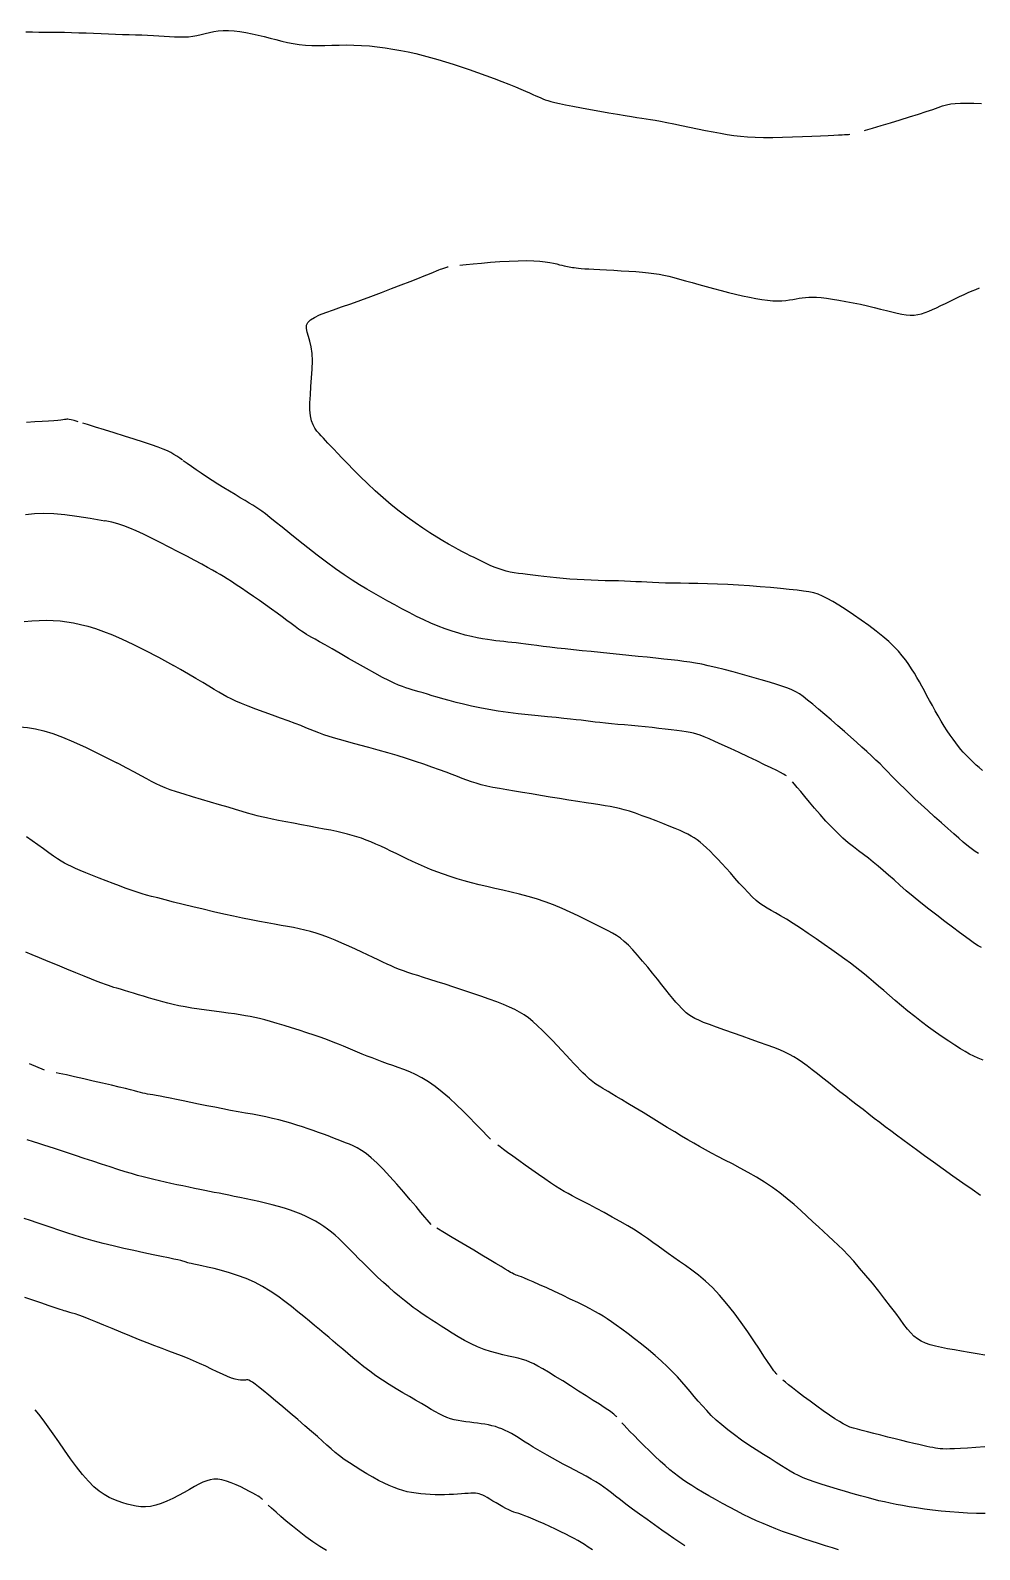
# Model space of a CAD drawing. Header units: millimetres. Extents: x 2235526 to 2245569, y 371981 to 382303.
# Drawn here: x 2243826.5 to 2244112.6, y 380546.4 to 381004.4 of the extents above; entities that cross this region are included whole.
import ezdxf

# ---------------------------------------------------------------- set-up
doc = ezdxf.new("R2010")
doc.units = ezdxf.units.MM
doc.linetypes.add('CONTI', pattern=[0])
for name, color, linetype, transparency in [('171', 10, 'CONTI', 0.7), ('173', 10, 'CONTI', 0.7), ('175', 10, 'CONTI', 0.7), ('177', 10, 'CONTI', 0.7), ('179', 10, 'CONTI', 0.7), ('181', 10, 'CONTI', 0.7), ('183', 10, 'CONTI', 0.7), ('185', 10, 'CONTI', 0.7), ('187', 10, 'CONTI', 0.7), ('189', 10, 'CONTI', 0.7), ('191', 10, 'CONTI', 0.7), ('193', 10, 'CONTI', 0.7)]:
    doc.layers.add(name, color=color, linetype=linetype, transparency=transparency)

msp = doc.modelspace()

# ---------------------------------------------------------------- linework, layer by layer
at = {"layer": '171', "elevation": 171}
for points in [[(2243896.44, 380561.55), (2243896.23, 380561.75), (2243895.96, 380561.95), (2243895.61, 380562.19), (2243895.12, 380562.49), (2243894.45, 380562.88), (2243893.56, 380563.38), (2243892.5, 380563.95), (2243891.27, 380564.6), (2243889.91, 380565.28), (2243888.47, 380565.95), (2243887.01, 380566.56), (2243885.58, 380567.07), (2243884.22, 380567.43), (2243882.98, 380567.62), (2243881.83, 380567.63), (2243880.73, 380567.47), (2243879.63, 380567.16), (2243878.49, 380566.7), (2243877.28, 380566.1), (2243875.95, 380565.38), (2243874.47, 380564.55), (2243872.86, 380563.65), (2243871.17, 380562.72), (2243869.43, 380561.83), (2243867.67, 380561), (2243865.94, 380560.3), (2243864.27, 380559.77), (2243862.69, 380559.44), (2243861.19, 380559.3), (2243859.76, 380559.32), (2243858.37, 380559.48), (2243857.02, 380559.75), (2243855.69, 380560.1), (2243854.36, 380560.51), (2243853.01, 380560.95), (2243851.64, 380561.48), (2243850.23, 380562.13), (2243848.77, 380562.96), (2243847.25, 380564.02), (2243845.66, 380565.36), (2243843.98, 380567.02), (2243842.22, 380569.04), (2243840.41, 380571.34), (2243838.58, 380573.81), (2243836.77, 380576.35), (2243835.03, 380578.87), (2243833.39, 380581.25), (2243831.89, 380583.39), (2243830.37, 380585.49), (2243829.07, 380587.18), (2243827.95, 380588.53)], [(2243915.74, 380546.17), (2243913.72, 380547.35), (2243911.64, 380548.72), (2243909.53, 380550.23), (2243907.46, 380551.83), (2243905.47, 380553.43), (2243903.62, 380554.98), (2243901.95, 380556.42), (2243900.54, 380557.67), (2243899.19, 380558.88), (2243898.21, 380559.79)]]:
    msp.add_lwpolyline(points, dxfattribs=at)
at = {"layer": '173', "elevation": 173}
msp.add_lwpolyline([(2243995.86, 380546.37), (2243994.64, 380547.18), (2243993.54, 380547.9), (2243992.5, 380548.54), (2243991.46, 380549.15), (2243990.38, 380549.74), (2243989.21, 380550.36), (2243987.88, 380551.02), (2243986.38, 380551.76), (2243984.74, 380552.55), (2243983.02, 380553.36), (2243981.29, 380554.16), (2243979.61, 380554.91), (2243978.05, 380555.59), (2243976.66, 380556.17), (2243975.5, 380556.61), (2243974.52, 380556.96), (2243973.68, 380557.24), (2243972.93, 380557.48), (2243972.22, 380557.72), (2243971.49, 380558), (2243970.71, 380558.34), (2243969.82, 380558.78), (2243968.86, 380559.3), (2243967.86, 380559.86), (2243966.85, 380560.45), (2243965.86, 380561.03), (2243964.94, 380561.57), (2243964.12, 380562.06), (2243963.41, 380562.46), (2243962.81, 380562.79), (2243962.26, 380563.04), (2243961.75, 380563.22), (2243961.22, 380563.34), (2243960.65, 380563.41), (2243960.01, 380563.43), (2243959.26, 380563.41), (2243958.4, 380563.36), (2243957.44, 380563.29), (2243956.39, 380563.21), (2243955.24, 380563.12), (2243954.02, 380563.04), (2243952.72, 380562.98), (2243951.35, 380562.94), (2243949.93, 380562.93), (2243948.48, 380562.95), (2243947.02, 380563), (2243945.56, 380563.09), (2243944.12, 380563.21), (2243942.73, 380563.38), (2243941.39, 380563.59), (2243940.09, 380563.86), (2243938.79, 380564.19), (2243937.48, 380564.6), (2243936.11, 380565.11), (2243934.67, 380565.71), (2243933.12, 380566.43), (2243931.46, 380567.27), (2243929.7, 380568.22), (2243927.9, 380569.24), (2243926.09, 380570.31), (2243924.33, 380571.41), (2243922.65, 380572.51), (2243921.09, 380573.59), (2243919.69, 380574.64), (2243918.4, 380575.67), (2243917.14, 380576.74), (2243915.86, 380577.86), (2243914.5, 380579.09), (2243912.98, 380580.46), (2243911.25, 380582), (2243909.26, 380583.73), (2243907.09, 380585.6), (2243904.83, 380587.53), (2243902.56, 380589.44), (2243900.38, 380591.26), (2243898.39, 380592.91), (2243896.67, 380594.32), (2243895.29, 380595.43), (2243894.23, 380596.25), (2243893.42, 380596.83), (2243892.82, 380597.21), (2243892.36, 380597.43), (2243891.99, 380597.53), (2243891.65, 380597.54), (2243891.3, 380597.5), (2243890.89, 380597.46), (2243890.41, 380597.43), (2243889.82, 380597.44), (2243889.1, 380597.54), (2243888.22, 380597.75), (2243887.15, 380598.09), (2243885.88, 380598.6), (2243884.43, 380599.24), (2243882.83, 380599.98), (2243881.11, 380600.8), (2243879.33, 380601.65), (2243877.5, 380602.5), (2243875.66, 380603.32), (2243873.84, 380604.09), (2243872.02, 380604.82), (2243870.16, 380605.53), (2243868.22, 380606.26), (2243866.18, 380607.02), (2243864.01, 380607.84), (2243861.66, 380608.75), (2243859.13, 380609.76), (2243856.48, 380610.84), (2243853.79, 380611.95), (2243851.13, 380613.06), (2243848.6, 380614.1), (2243846.27, 380615.06), (2243844.22, 380615.88), (2243842.52, 380616.54), (2243841.13, 380617.04), (2243840.01, 380617.43), (2243839.1, 380617.71), (2243838.37, 380617.92), (2243837.76, 380618.09), (2243837.22, 380618.23), (2243836.7, 380618.37), (2243836.14, 380618.54), (2243835.45, 380618.77), (2243834.55, 380619.06), (2243833.39, 380619.46), (2243831.87, 380619.98), (2243829.93, 380620.64), (2243827.59, 380621.44), (2243824.88, 380622.37)], dxfattribs=at)
at = {"layer": '175', "elevation": 175}
msp.add_lwpolyline([(2244023.72, 380547.56), (2244020.39, 380549.76), (2244018.74, 380550.92), (2244016.78, 380552.29), (2244014.62, 380553.82), (2244012.35, 380555.43), (2244010.09, 380557.06), (2244007.93, 380558.63), (2244005.97, 380560.08), (2244004.3, 380561.36), (2244002.87, 380562.48), (2244001.61, 380563.47), (2244000.45, 380564.38), (2243999.33, 380565.22), (2243998.18, 380566.03), (2243996.92, 380566.84), (2243995.51, 380567.68), (2243993.96, 380568.55), (2243992.31, 380569.44), (2243990.59, 380570.34), (2243988.85, 380571.25), (2243987.11, 380572.16), (2243985.42, 380573.07), (2243983.8, 380573.96), (2243982.26, 380574.84), (2243980.79, 380575.69), (2243979.39, 380576.52), (2243978.07, 380577.32), (2243976.82, 380578.09), (2243975.64, 380578.83), (2243974.53, 380579.52), (2243973.47, 380580.18), (2243972.46, 380580.79), (2243971.47, 380581.35), (2243970.51, 380581.87), (2243969.56, 380582.35), (2243968.59, 380582.77), (2243967.62, 380583.13), (2243966.62, 380583.46), (2243965.6, 380583.73), (2243964.55, 380583.98), (2243963.49, 380584.18), (2243962.39, 380584.36), (2243961.26, 380584.51), (2243960.11, 380584.65), (2243958.93, 380584.78), (2243957.75, 380584.92), (2243956.56, 380585.08), (2243955.38, 380585.28), (2243954.21, 380585.53), (2243953.07, 380585.85), (2243951.97, 380586.25), (2243950.87, 380586.72), (2243949.74, 380587.28), (2243948.55, 380587.93), (2243947.27, 380588.66), (2243945.87, 380589.49), (2243944.32, 380590.41), (2243942.59, 380591.42), (2243940.71, 380592.51), (2243938.74, 380593.67), (2243936.7, 380594.9), (2243934.64, 380596.17), (2243932.61, 380597.48), (2243930.63, 380598.81), (2243928.76, 380600.16), (2243926.98, 380601.51), (2243925.29, 380602.86), (2243923.67, 380604.19), (2243922.13, 380605.5), (2243920.64, 380606.78), (2243919.2, 380608.02), (2243917.8, 380609.22), (2243916.42, 380610.39), (2243915.03, 380611.55), (2243913.61, 380612.74), (2243912.13, 380613.96), (2243910.57, 380615.25), (2243908.9, 380616.63), (2243907.12, 380618.11), (2243905.21, 380619.65), (2243903.18, 380621.23), (2243901.04, 380622.79), (2243898.8, 380624.3), (2243896.46, 380625.71), (2243894.02, 380626.99), (2243891.5, 380628.1), (2243888.96, 380629.05), (2243886.47, 380629.86), (2243884.07, 380630.53), (2243881.84, 380631.09), (2243879.85, 380631.54), (2243878.15, 380631.91), (2243876.79, 380632.21), (2243875.74, 380632.45), (2243874.95, 380632.63), (2243874.38, 380632.77), (2243873.96, 380632.89), (2243873.66, 380632.98), (2243873.41, 380633.06), (2243873.18, 380633.14), (2243872.89, 380633.23), (2243872.47, 380633.35), (2243871.85, 380633.51), (2243870.97, 380633.71), (2243869.74, 380633.99), (2243868.1, 380634.34), (2243866, 380634.77), (2243863.51, 380635.29), (2243860.73, 380635.87), (2243857.73, 380636.52), (2243854.62, 380637.21), (2243851.47, 380637.95), (2243848.39, 380638.71), (2243845.45, 380639.5), (2243842.66, 380640.29), (2243840, 380641.09), (2243837.48, 380641.89), (2243835.08, 380642.68), (2243832.8, 380643.45), (2243830.63, 380644.19), (2243828.55, 380644.9), (2243826.57, 380645.57), (2243824.65, 380646.23)], dxfattribs=at)
at = {"layer": '177', "elevation": 177}
for points in [[(2244003.25, 380586.33), (2244003.1, 380586.49), (2244002.96, 380586.64), (2244002.68, 380586.94), (2244002.35, 380587.23), (2244001.92, 380587.57), (2244001.33, 380587.99), (2244000.51, 380588.54), (2243999.42, 380589.27), (2243997.97, 380590.2), (2243996.15, 380591.37), (2243994.03, 380592.73), (2243991.72, 380594.2), (2243989.32, 380595.73), (2243986.94, 380597.23), (2243984.68, 380598.63), (2243982.65, 380599.88), (2243980.93, 380600.91), (2243979.47, 380601.74), (2243978.2, 380602.4), (2243977.04, 380602.93), (2243975.93, 380603.37), (2243974.78, 380603.73), (2243973.53, 380604.06), (2243972.11, 380604.39), (2243970.54, 380604.74), (2243968.84, 380605.12), (2243967.04, 380605.58), (2243965.16, 380606.11), (2243963.22, 380606.75), (2243961.26, 380607.52), (2243959.3, 380608.43), (2243957.35, 380609.44), (2243955.46, 380610.52), (2243953.63, 380611.64), (2243951.9, 380612.74), (2243950.29, 380613.79), (2243948.82, 380614.76), (2243947.51, 380615.61), (2243946.32, 380616.37), (2243945.22, 380617.09), (2243944.14, 380617.81), (2243943.05, 380618.56), (2243941.9, 380619.39), (2243940.65, 380620.35), (2243939.26, 380621.46), (2243937.76, 380622.7), (2243936.17, 380624.05), (2243934.53, 380625.48), (2243932.88, 380626.95), (2243931.25, 380628.45), (2243929.68, 380629.93), (2243928.18, 380631.39), (2243926.76, 380632.8), (2243925.42, 380634.16), (2243924.13, 380635.47), (2243922.9, 380636.73), (2243921.71, 380637.93), (2243920.56, 380639.07), (2243919.44, 380640.14), (2243918.33, 380641.15), (2243917.21, 380642.1), (2243916.08, 380643), (2243914.92, 380643.84), (2243913.7, 380644.65), (2243912.42, 380645.41), (2243911.07, 380646.13), (2243909.63, 380646.82), (2243908.12, 380647.48), (2243906.52, 380648.11), (2243904.85, 380648.71), (2243903.09, 380649.28), (2243901.26, 380649.82), (2243899.34, 380650.34), (2243897.38, 380650.83), (2243895.4, 380651.29), (2243893.43, 380651.73), (2243891.5, 380652.15), (2243889.66, 380652.53), (2243887.92, 380652.88), (2243886.3, 380653.21), (2243884.79, 380653.51), (2243883.35, 380653.8), (2243881.94, 380654.08), (2243880.53, 380654.37), (2243879.08, 380654.66), (2243877.55, 380654.97), (2243875.93, 380655.3), (2243874.22, 380655.65), (2243872.46, 380656.01), (2243870.66, 380656.39), (2243868.87, 380656.78), (2243867.1, 380657.17), (2243865.39, 380657.55), (2243863.74, 380657.94), (2243862.12, 380658.34), (2243860.49, 380658.76), (2243858.8, 380659.22), (2243857, 380659.74), (2243855.04, 380660.32), (2243852.88, 380660.99), (2243850.5, 380661.76), (2243847.94, 380662.59), (2243845.31, 380663.45), (2243842.67, 380664.33), (2243840.11, 380665.18), (2243837.72, 380665.98), (2243835.58, 380666.68), (2243833.74, 380667.29), (2243832.12, 380667.81), (2243830.6, 380668.3), (2243829.07, 380668.78), (2243827.41, 380669.3), (2243825.52, 380669.89)], [(2244070.05, 380546.34), (2244068.18, 380546.93), (2244066.16, 380547.56), (2244064.04, 380548.23), (2244061.84, 380548.93), (2244059.63, 380549.66), (2244057.42, 380550.4), (2244055.26, 380551.14), (2244053.19, 380551.89), (2244051.19, 380552.64), (2244049.23, 380553.42), (2244047.29, 380554.23), (2244045.34, 380555.09), (2244043.37, 380556.01), (2244041.35, 380556.99), (2244039.27, 380558.05), (2244037.15, 380559.17), (2244035.04, 380560.32), (2244032.96, 380561.48), (2244030.96, 380562.62), (2244029.07, 380563.73), (2244027.34, 380564.76), (2244025.79, 380565.72), (2244024.37, 380566.62), (2244023.06, 380567.51), (2244021.79, 380568.43), (2244020.52, 380569.41), (2244019.21, 380570.49), (2244017.81, 380571.72), (2244016.29, 380573.1), (2244014.67, 380574.61), (2244013.03, 380576.18), (2244011.4, 380577.77), (2244009.84, 380579.32), (2244008.41, 380580.76), (2244007.15, 380582.05), (2244006.21, 380583.04), (2244005.43, 380583.87), (2244004.79, 380584.57)]]:
    msp.add_lwpolyline(points, dxfattribs=at)
at = {"layer": '179', "elevation": 179}
for points in [[(2243830.72, 380690.91), (2243826.24, 380692.88)], [(2243947.27, 380644.42), (2243944.2, 380648.02), (2243942.72, 380649.78), (2243940.96, 380651.86), (2243939, 380654.15), (2243936.93, 380656.52), (2243934.83, 380658.86), (2243932.78, 380661.04), (2243930.88, 380662.96), (2243929.17, 380664.53), (2243927.65, 380665.76), (2243926.27, 380666.72), (2243925, 380667.48), (2243923.8, 380668.08), (2243922.63, 380668.58), (2243921.44, 380669.05), (2243920.22, 380669.53), (2243918.94, 380670.03), (2243917.62, 380670.55), (2243916.24, 380671.08), (2243914.8, 380671.62), (2243913.31, 380672.17), (2243911.77, 380672.72), (2243910.17, 380673.28), (2243908.51, 380673.83), (2243906.79, 380674.38), (2243905.03, 380674.91), (2243903.21, 380675.42), (2243901.35, 380675.91), (2243899.44, 380676.38), (2243897.48, 380676.81), (2243895.47, 380677.22), (2243893.41, 380677.61), (2243891.29, 380678), (2243889.1, 380678.4), (2243886.83, 380678.81), (2243884.49, 380679.25), (2243882.08, 380679.72), (2243879.63, 380680.21), (2243877.2, 380680.71), (2243874.84, 380681.2), (2243872.59, 380681.67), (2243870.5, 380682.1), (2243868.64, 380682.47), (2243867.02, 380682.79), (2243865.64, 380683.04), (2243864.45, 380683.26), (2243863.44, 380683.44), (2243862.56, 380683.59), (2243861.79, 380683.73), (2243861.08, 380683.88), (2243860.41, 380684.03), (2243859.71, 380684.2), (2243858.9, 380684.41), (2243857.93, 380684.66), (2243856.71, 380684.97), (2243855.18, 380685.35), (2243853.26, 380685.82), (2243850.92, 380686.37), (2243848.28, 380686.99), (2243845.45, 380687.64), (2243842.6, 380688.29), (2243839.85, 380688.91), (2243837.35, 380689.47), (2243835.23, 380689.95), (2243834.29, 380690.15)], [(2244114.23, 380557.26), (2244111.63, 380557.32), (2244108.95, 380557.42), (2244106.25, 380557.57), (2244103.58, 380557.77), (2244100.94, 380558.01), (2244098.38, 380558.29), (2244095.91, 380558.61), (2244093.55, 380558.94), (2244091.33, 380559.29), (2244089.27, 380559.65), (2244087.38, 380560), (2244085.61, 380560.37), (2244083.91, 380560.75), (2244082.22, 380561.15), (2244080.49, 380561.6), (2244078.66, 380562.09), (2244076.67, 380562.64), (2244074.49, 380563.24), (2244072.17, 380563.9), (2244069.78, 380564.59), (2244067.4, 380565.31), (2244065.11, 380566.03), (2244062.96, 380566.73), (2244061.04, 380567.41), (2244059.4, 380568.06), (2244057.98, 380568.7), (2244056.7, 380569.35), (2244055.46, 380570.04), (2244054.2, 380570.81), (2244052.83, 380571.67), (2244051.27, 380572.67), (2244049.45, 380573.82), (2244047.43, 380575.09), (2244045.27, 380576.47), (2244043.04, 380577.93), (2244040.82, 380579.43), (2244038.66, 380580.95), (2244036.65, 380582.47), (2244034.83, 380583.96), (2244033.18, 380585.42), (2244031.69, 380586.87), (2244030.31, 380588.3), (2244029.02, 380589.72), (2244027.79, 380591.14), (2244026.58, 380592.57), (2244025.37, 380594.01), (2244024.14, 380595.47), (2244022.85, 380596.96), (2244021.48, 380598.47), (2244020.01, 380600.02), (2244018.41, 380601.61), (2244016.66, 380603.24), (2244014.76, 380604.92), (2244012.73, 380606.61), (2244010.66, 380608.28), (2244008.59, 380609.89), (2244006.6, 380611.41), (2244004.73, 380612.8), (2244003.05, 380614.03), (2244001.6, 380615.07), (2244000.32, 380615.95), (2243999.12, 380616.74), (2243997.93, 380617.47), (2243996.64, 380618.2), (2243995.19, 380618.97), (2243993.48, 380619.84), (2243991.46, 380620.84), (2243989.21, 380621.92), (2243986.83, 380623.06), (2243984.42, 380624.19), (2243982.09, 380625.27), (2243979.93, 380626.25), (2243978.06, 380627.09), (2243976.55, 380627.74), (2243975.37, 380628.22), (2243974.47, 380628.58), (2243973.79, 380628.83), (2243973.27, 380629.01), (2243972.87, 380629.16), (2243972.52, 380629.3), (2243972.16, 380629.46), (2243971.75, 380629.68), (2243971.22, 380629.98), (2243970.52, 380630.4), (2243969.58, 380630.97), (2243968.34, 380631.72), (2243966.76, 380632.67), (2243964.79, 380633.84), (2243962.54, 380635.18), (2243960.13, 380636.62), (2243957.68, 380638.07), (2243955.31, 380639.48), (2243953.15, 380640.76), (2243951.32, 380641.86), (2243949.03, 380643.27)]]:
    msp.add_lwpolyline(points, dxfattribs=at)
at = {"layer": '181', "elevation": 181}
for points in [[(2243965.21, 380670.1), (2243964.89, 380670.4), (2243964.46, 380670.84), (2243963.85, 380671.46), (2243963.03, 380672.3), (2243961.95, 380673.41), (2243960.53, 380674.89), (2243958.84, 380676.62), (2243956.94, 380678.52), (2243954.89, 380680.5), (2243952.76, 380682.47), (2243950.6, 380684.33), (2243948.48, 380686.01), (2243946.44, 380687.42), (2243944.49, 380688.6), (2243942.61, 380689.58), (2243940.81, 380690.39), (2243939.06, 380691.09), (2243937.37, 380691.71), (2243935.72, 380692.29), (2243934.1, 380692.87), (2243932.52, 380693.45), (2243930.97, 380694.03), (2243929.46, 380694.61), (2243927.98, 380695.19), (2243926.53, 380695.77), (2243925.11, 380696.35), (2243923.72, 380696.93), (2243922.32, 380697.52), (2243920.9, 380698.12), (2243919.4, 380698.73), (2243917.8, 380699.36), (2243916.07, 380700.03), (2243914.16, 380700.72), (2243912.07, 380701.45), (2243909.84, 380702.19), (2243907.54, 380702.94), (2243905.23, 380703.67), (2243902.97, 380704.36), (2243900.83, 380705), (2243898.87, 380705.57), (2243897.14, 380706.05), (2243895.58, 380706.45), (2243894.13, 380706.79), (2243892.73, 380707.09), (2243891.29, 380707.35), (2243889.76, 380707.6), (2243888.06, 380707.86), (2243886.15, 380708.12), (2243884.06, 380708.4), (2243881.86, 380708.7), (2243879.61, 380709), (2243877.36, 380709.33), (2243875.18, 380709.66), (2243873.13, 380710), (2243871.26, 380710.36), (2243869.54, 380710.72), (2243867.94, 380711.1), (2243866.42, 380711.49), (2243864.97, 380711.89), (2243863.53, 380712.31), (2243862.08, 380712.74), (2243860.59, 380713.19), (2243859.09, 380713.65), (2243857.61, 380714.1), (2243856.18, 380714.53), (2243854.84, 380714.94), (2243853.62, 380715.31), (2243852.56, 380715.63), (2243851.66, 380715.89), (2243850.85, 380716.14), (2243850.04, 380716.4), (2243849.14, 380716.71), (2243848.04, 380717.11), (2243846.67, 380717.64), (2243844.92, 380718.34), (2243842.73, 380719.23), (2243840.2, 380720.26), (2243837.46, 380721.39), (2243834.65, 380722.55), (2243831.88, 380723.7), (2243829.29, 380724.78), (2243827.01, 380725.73), (2243825.14, 380726.51)], [(2244051.48, 380599.22), (2244051.46, 380599.24), (2244051.44, 380599.26), (2244051.2, 380599.53), (2244050.92, 380599.86), (2244050.58, 380600.3), (2244050.12, 380600.94), (2244049.5, 380601.84), (2244048.66, 380603.08), (2244047.57, 380604.73), (2244046.19, 380606.83), (2244044.56, 380609.3), (2244042.72, 380612.02), (2244040.72, 380614.87), (2244038.6, 380617.75), (2244036.42, 380620.53), (2244034.22, 380623.1), (2244032.05, 380625.36), (2244029.92, 380627.35), (2244027.85, 380629.08), (2244025.84, 380630.62), (2244023.92, 380632), (2244022.09, 380633.27), (2244020.37, 380634.45), (2244018.75, 380635.61), (2244017.21, 380636.74), (2244015.68, 380637.87), (2244014.11, 380639.02), (2244012.47, 380640.18), (2244010.69, 380641.39), (2244008.73, 380642.65), (2244006.55, 380643.96), (2244004.22, 380645.31), (2244001.81, 380646.66), (2243999.39, 380647.98), (2243997.06, 380649.23), (2243994.87, 380650.38), (2243992.92, 380651.39), (2243991.26, 380652.26), (2243989.82, 380653.01), (2243988.54, 380653.7), (2243987.32, 380654.38), (2243986.08, 380655.11), (2243984.76, 380655.95), (2243983.25, 380656.94), (2243981.52, 380658.12), (2243979.62, 380659.44), (2243977.62, 380660.85), (2243975.6, 380662.29), (2243973.66, 380663.69), (2243971.87, 380664.99), (2243970.3, 380666.14), (2243969.08, 380667.04), (2243968.11, 380667.77), (2243967.35, 380668.34)], [(2244114.16, 380577.4), (2244111.41, 380577.19), (2244108.93, 380577.02), (2244106.79, 380576.89), (2244105.02, 380576.79), (2244103.6, 380576.74), (2244102.45, 380576.72), (2244101.51, 380576.74), (2244100.7, 380576.79), (2244099.97, 380576.87), (2244099.24, 380576.99), (2244098.46, 380577.13), (2244097.59, 380577.3), (2244096.61, 380577.51), (2244095.49, 380577.76), (2244094.2, 380578.06), (2244092.73, 380578.41), (2244091.05, 380578.82), (2244089.15, 380579.29), (2244087.08, 380579.8), (2244084.94, 380580.33), (2244082.79, 380580.86), (2244080.72, 380581.38), (2244078.8, 380581.87), (2244077.12, 380582.29), (2244075.71, 380582.66), (2244074.53, 380583), (2244073.48, 380583.35), (2244072.48, 380583.77), (2244071.45, 380584.29), (2244070.29, 380584.98), (2244068.92, 380585.86), (2244067.28, 380586.97), (2244065.44, 380588.26), (2244063.47, 380589.67), (2244061.47, 380591.13), (2244059.53, 380592.57), (2244057.72, 380593.93), (2244056.14, 380595.14), (2244054.98, 380596.06), (2244054.03, 380596.83), (2244053.29, 380597.46)]]:
    msp.add_lwpolyline(points, dxfattribs=at)
at = {"layer": '183', "elevation": 183}
msp.add_lwpolyline([(2244114.14, 380604.99), (2244111.77, 380605.41), (2244109.41, 380605.82), (2244107.12, 380606.22), (2244104.95, 380606.58), (2244102.92, 380606.94), (2244101.03, 380607.3), (2244099.28, 380607.69), (2244097.68, 380608.12), (2244096.23, 380608.63), (2244094.94, 380609.22), (2244093.8, 380609.92), (2244092.77, 380610.75), (2244091.79, 380611.74), (2244090.81, 380612.89), (2244089.76, 380614.25), (2244088.6, 380615.82), (2244087.26, 380617.63), (2244085.71, 380619.68), (2244083.99, 380621.93), (2244082.14, 380624.28), (2244080.23, 380626.67), (2244078.3, 380629.03), (2244076.41, 380631.27), (2244074.61, 380633.32), (2244072.95, 380635.14), (2244071.4, 380636.74), (2244069.91, 380638.2), (2244068.47, 380639.57), (2244067.02, 380640.9), (2244065.54, 380642.26), (2244063.98, 380643.69), (2244062.32, 380645.25), (2244060.54, 380646.91), (2244058.66, 380648.64), (2244056.67, 380650.4), (2244054.58, 380652.17), (2244052.39, 380653.91), (2244050.11, 380655.59), (2244047.73, 380657.18), (2244045.29, 380658.67), (2244042.84, 380660.08), (2244040.41, 380661.4), (2244038.05, 380662.64), (2244035.79, 380663.8), (2244033.68, 380664.89), (2244031.74, 380665.92), (2244029.92, 380666.9), (2244028.17, 380667.88), (2244026.43, 380668.88), (2244024.64, 380669.93), (2244022.75, 380671.05), (2244020.69, 380672.3), (2244018.43, 380673.67), (2244016.03, 380675.13), (2244013.57, 380676.63), (2244011.12, 380678.12), (2244008.76, 380679.56), (2244006.57, 380680.89), (2244004.64, 380682.05), (2244003.02, 380683.03), (2244001.69, 380683.82), (2244000.6, 380684.46), (2243999.72, 380684.97), (2243999, 380685.39), (2243998.4, 380685.75), (2243997.88, 380686.06), (2243997.4, 380686.37), (2243996.94, 380686.67), (2243996.49, 380687), (2243996.02, 380687.36), (2243995.53, 380687.77), (2243995, 380688.23), (2243994.42, 380688.78), (2243993.76, 380689.41), (2243993.03, 380690.13), (2243992.21, 380690.96), (2243991.3, 380691.89), (2243990.3, 380692.94), (2243989.2, 380694.11), (2243987.99, 380695.4), (2243986.67, 380696.81), (2243985.27, 380698.31), (2243983.81, 380699.85), (2243982.32, 380701.39), (2243980.83, 380702.89), (2243979.37, 380704.29), (2243977.95, 380705.55), (2243976.6, 380706.65), (2243975.28, 380707.6), (2243973.93, 380708.45), (2243972.48, 380709.22), (2243970.9, 380709.96), (2243969.12, 380710.71), (2243967.09, 380711.49), (2243964.78, 380712.33), (2243962.24, 380713.23), (2243959.57, 380714.15), (2243956.83, 380715.08), (2243954.11, 380715.97), (2243951.51, 380716.82), (2243949.09, 380717.6), (2243946.93, 380718.28), (2243945, 380718.88), (2243943.27, 380719.42), (2243941.72, 380719.91), (2243940.29, 380720.38), (2243938.97, 380720.84), (2243937.7, 380721.31), (2243936.47, 380721.8), (2243935.24, 380722.33), (2243933.98, 380722.89), (2243932.67, 380723.51), (2243931.28, 380724.17), (2243929.78, 380724.9), (2243928.14, 380725.68), (2243926.35, 380726.54), (2243924.44, 380727.43), (2243922.44, 380728.35), (2243920.4, 380729.25), (2243918.36, 380730.12), (2243916.36, 380730.92), (2243914.44, 380731.63), (2243912.62, 380732.24), (2243910.88, 380732.74), (2243909.19, 380733.17), (2243907.5, 380733.54), (2243905.78, 380733.88), (2243903.99, 380734.21), (2243902.09, 380734.55), (2243900.05, 380734.91), (2243897.86, 380735.31), (2243895.53, 380735.75), (2243893.06, 380736.23), (2243890.44, 380736.76), (2243887.67, 380737.34), (2243884.76, 380737.98), (2243881.71, 380738.68), (2243878.6, 380739.41), (2243875.5, 380740.16), (2243872.5, 380740.9), (2243869.68, 380741.61), (2243867.11, 380742.26), (2243864.89, 380742.83), (2243863.05, 380743.31), (2243861.52, 380743.72), (2243860.21, 380744.09), (2243859.02, 380744.45), (2243857.83, 380744.84), (2243856.56, 380745.28), (2243855.09, 380745.82), (2243853.36, 380746.47), (2243851.41, 380747.21), (2243849.35, 380748.01), (2243847.24, 380748.83), (2243845.18, 380749.65), (2243843.25, 380750.42), (2243841.53, 380751.12), (2243840.09, 380751.73), (2243838.86, 380752.27), (2243837.79, 380752.79), (2243836.79, 380753.33), (2243835.79, 380753.93), (2243834.71, 380754.63), (2243833.47, 380755.47), (2243832.03, 380756.48), (2243830.43, 380757.62), (2243828.73, 380758.83), (2243827.01, 380760.08), (2243825.33, 380761.29)], dxfattribs=at)
at = {"layer": '185'}
msp.add_lwpolyline([(2243805.23, 380792.48), (2243808.05, 380793.01), (2243810.76, 380793.48), (2243813.38, 380793.87), (2243815.92, 380794.17), (2243818.4, 380794.37), (2243820.84, 380794.45), (2243823.25, 380794.39), (2243825.64, 380794.18), (2243828.05, 380793.8), (2243830.55, 380793.22), (2243833.24, 380792.4), (2243836.19, 380791.31), (2243839.51, 380789.92), (2243843.27, 380788.19), (2243847.57, 380786.09), (2243852.51, 380783.59)], dxfattribs=at)
at = {"layer": '185', "elevation": 185}
msp.add_lwpolyline([(2244112.85, 380653.15), (2244110.28, 380654.93), (2244107.47, 380656.9), (2244104.53, 380658.97), (2244101.57, 380661.08), (2244098.68, 380663.15), (2244095.99, 380665.1), (2244093.55, 380666.87), (2244091.36, 380668.47), (2244089.37, 380669.94), (2244087.54, 380671.31), (2244085.81, 380672.61), (2244084.14, 380673.88), (2244082.49, 380675.13), (2244080.83, 380676.4), (2244079.13, 380677.7), (2244077.42, 380679.02), (2244075.7, 380680.35), (2244073.96, 380681.7), (2244072.22, 380683.07), (2244070.47, 380684.44), (2244068.73, 380685.83), (2244067.01, 380687.2), (2244065.32, 380688.55), (2244063.67, 380689.84), (2244062.08, 380691.07), (2244060.57, 380692.2), (2244059.16, 380693.22), (2244057.83, 380694.12), (2244056.54, 380694.91), (2244055.24, 380695.64), (2244053.85, 380696.33), (2244052.32, 380697.01), (2244050.58, 380697.71), (2244048.57, 380698.47), (2244046.26, 380699.31), (2244043.72, 380700.21), (2244041.05, 380701.14), (2244038.36, 380702.08), (2244035.74, 380702.99), (2244033.31, 380703.86), (2244031.16, 380704.64), (2244029.38, 380705.34), (2244027.91, 380705.96), (2244026.72, 380706.53), (2244025.74, 380707.08), (2244024.9, 380707.63), (2244024.15, 380708.22), (2244023.43, 380708.88), (2244022.69, 380709.62), (2244021.9, 380710.47), (2244021.06, 380711.42), (2244020.14, 380712.51), (2244019.13, 380713.73), (2244018.03, 380715.1), (2244016.8, 380716.63), (2244015.46, 380718.32), (2244014.02, 380720.12), (2244012.53, 380721.97), (2244011.01, 380723.8), (2244009.51, 380725.56), (2244008.07, 380727.17), (2244006.71, 380728.58), (2244005.46, 380729.74), (2244004.29, 380730.69), (2244003.14, 380731.5), (2244001.95, 380732.21), (2244000.67, 380732.89), (2243999.26, 380733.6), (2243997.65, 380734.39), (2243995.82, 380735.31), (2243993.77, 380736.34), (2243991.54, 380737.43), (2243989.18, 380738.55), (2243986.71, 380739.66), (2243984.18, 380740.72), (2243981.61, 380741.7), (2243979.03, 380742.56), (2243976.47, 380743.32), (2243973.93, 380743.99), (2243971.41, 380744.6), (2243968.92, 380745.16), (2243966.48, 380745.71), (2243964.08, 380746.25), (2243961.75, 380746.81), (2243959.47, 380747.39), (2243957.25, 380748), (2243955.1, 380748.63), (2243953, 380749.29), (2243950.97, 380749.98), (2243948.99, 380750.7), (2243947.08, 380751.45), (2243945.23, 380752.22), (2243943.44, 380753.02), (2243941.69, 380753.82), (2243939.99, 380754.63), (2243938.34, 380755.43), (2243936.72, 380756.21), (2243935.14, 380756.98), (2243933.6, 380757.71), (2243932.08, 380758.42), (2243930.59, 380759.08), (2243929.13, 380759.71), (2243927.7, 380760.29), (2243926.29, 380760.81), (2243924.89, 380761.29), (2243923.49, 380761.71), (2243922.04, 380762.11), (2243920.5, 380762.49), (2243918.85, 380762.85), (2243917.05, 380763.23), (2243915.07, 380763.61), (2243912.89, 380764.02), (2243910.56, 380764.45), (2243908.17, 380764.89), (2243905.77, 380765.34), (2243903.45, 380765.77), (2243901.28, 380766.19), (2243899.34, 380766.58), (2243897.66, 380766.94), (2243896.18, 380767.29), (2243894.8, 380767.64), (2243893.42, 380768.02), (2243891.96, 380768.44), (2243890.3, 380768.93), (2243888.36, 380769.5), (2243886.07, 380770.17), (2243883.51, 380770.91), (2243880.79, 380771.7), (2243878.03, 380772.52), (2243875.32, 380773.33), (2243872.8, 380774.11), (2243870.56, 380774.83), (2243868.68, 380775.47), (2243867.1, 380776.07), (2243865.71, 380776.66), (2243864.39, 380777.27), (2243863.05, 380777.95), (2243861.59, 380778.74), (2243859.88, 380779.67), (2243857.86, 380780.77), (2243855.59, 380781.99), (2243853.15, 380783.26), (2243852.51, 380783.59)], dxfattribs=at)
at = {"layer": '187'}
msp.add_lwpolyline([(2243824.65, 380826.21), (2243826.98, 380826.39), (2243829.2, 380826.5), (2243831.33, 380826.54), (2243833.4, 380826.49), (2243835.44, 380826.35), (2243837.48, 380826.11), (2243839.53, 380825.77), (2243841.64, 380825.31), (2243843.82, 380824.74), (2243846.11, 380824.05), (2243848.56, 380823.19), (2243851.21, 380822.14), (2243854.14, 380820.87), (2243857.39, 380819.35), (2243861.02, 380817.53), (2243865.08, 380815.4), (2243869.62, 380812.9)], dxfattribs=at)
at = {"layer": '187', "elevation": 187}
msp.add_lwpolyline([(2244113.59, 380693.97), (2244112.16, 380694.56), (2244110.84, 380695.15), (2244109.55, 380695.79), (2244108.21, 380696.52), (2244106.75, 380697.39), (2244105.09, 380698.43), (2244103.27, 380699.63), (2244101.31, 380700.96), (2244099.27, 380702.39), (2244097.17, 380703.91), (2244095.07, 380705.49), (2244092.99, 380707.1), (2244090.97, 380708.71), (2244089.02, 380710.31), (2244087.15, 380711.89), (2244085.37, 380713.42), (2244083.67, 380714.89), (2244082.07, 380716.28), (2244080.58, 380717.57), (2244079.18, 380718.76), (2244077.84, 380719.87), (2244076.5, 380720.95), (2244075.1, 380722.03), (2244073.61, 380723.17), (2244071.96, 380724.38), (2244070.1, 380725.73), (2244068, 380727.22), (2244065.72, 380728.83), (2244063.33, 380730.48), (2244060.92, 380732.12), (2244058.56, 380733.7), (2244056.34, 380735.15), (2244054.33, 380736.41), (2244052.58, 380737.44), (2244051.07, 380738.3), (2244049.75, 380739.04), (2244048.55, 380739.73), (2244047.43, 380740.42), (2244046.34, 380741.2), (2244045.22, 380742.11), (2244044.03, 380743.21), (2244042.77, 380744.48), (2244041.47, 380745.87), (2244040.14, 380747.34), (2244038.79, 380748.85), (2244037.46, 380750.36), (2244036.14, 380751.84), (2244034.87, 380753.24), (2244033.64, 380754.55), (2244032.46, 380755.77), (2244031.33, 380756.9), (2244030.26, 380757.93), (2244029.25, 380758.85), (2244028.3, 380759.65), (2244027.4, 380760.35), (2244026.53, 380760.95), (2244025.63, 380761.5), (2244024.65, 380762.03), (2244023.55, 380762.56), (2244022.28, 380763.12), (2244020.78, 380763.75), (2244019.04, 380764.47), (2244017.11, 380765.25), (2244015.05, 380766.06), (2244012.94, 380766.87), (2244010.86, 380767.64), (2244008.87, 380768.35), (2244007.05, 380768.96), (2244005.44, 380769.44), (2244003.99, 380769.82), (2244002.61, 380770.13), (2244001.23, 380770.39), (2243999.75, 380770.62), (2243998.1, 380770.87), (2243996.19, 380771.16), (2243993.97, 380771.5), (2243991.48, 380771.89), (2243988.8, 380772.33), (2243985.98, 380772.79), (2243983.11, 380773.26), (2243980.25, 380773.73), (2243977.48, 380774.18), (2243974.85, 380774.61), (2243972.38, 380775.01), (2243970.06, 380775.4), (2243967.9, 380775.78), (2243965.9, 380776.16), (2243964.06, 380776.55), (2243962.39, 380776.96), (2243960.86, 380777.39), (2243959.43, 380777.84), (2243958.06, 380778.33), (2243956.66, 380778.86), (2243955.19, 380779.43), (2243953.59, 380780.06), (2243951.8, 380780.75), (2243949.77, 380781.5), (2243947.53, 380782.3), (2243945.1, 380783.13), (2243942.52, 380783.99), (2243939.82, 380784.86), (2243937.03, 380785.73), (2243934.2, 380786.57), (2243931.35, 380787.38), (2243928.53, 380788.17), (2243925.79, 380788.91), (2243923.17, 380789.62), (2243920.73, 380790.28), (2243918.51, 380790.91), (2243916.55, 380791.49), (2243914.89, 380792.04), (2243913.45, 380792.56), (2243912.14, 380793.07), (2243910.86, 380793.6), (2243909.52, 380794.16), (2243908.02, 380794.78), (2243906.27, 380795.46), (2243904.2, 380796.24), (2243901.89, 380797.08), (2243899.43, 380797.96), (2243896.92, 380798.87), (2243894.47, 380799.76), (2243892.18, 380800.62), (2243890.15, 380801.42), (2243888.44, 380802.14), (2243886.99, 380802.81), (2243885.71, 380803.48), (2243884.5, 380804.16), (2243883.26, 380804.9), (2243881.91, 380805.72), (2243880.33, 380806.68), (2243878.47, 380807.79), (2243876.37, 380809.01), (2243874.11, 380810.32), (2243871.76, 380811.67), (2243869.62, 380812.9)], dxfattribs=at)
at = {"layer": '189'}
msp.add_lwpolyline([(2243825.06, 380858.41), (2243827.72, 380858.69), (2243830.56, 380858.78), (2243833.61, 380858.69), (2243836.92, 380858.42), (2243840.55, 380857.96), (2243844.53, 380857.33), (2243848.92, 380856.51)], dxfattribs=at)
at = {"layer": '189', "elevation": 189}
for points in [[(2244054.4, 380779.62), (2244054.01, 380779.87), (2244053.43, 380780.2), (2244052.59, 380780.65), (2244051.4, 380781.25), (2244049.79, 380782.04), (2244047.77, 380783.01), (2244045.39, 380784.15), (2244042.8, 380785.38), (2244040.11, 380786.64), (2244037.47, 380787.87), (2244034.99, 380789.02), (2244032.81, 380790.01), (2244031.02, 380790.8), (2244029.57, 380791.41), (2244028.36, 380791.87), (2244027.3, 380792.21), (2244026.31, 380792.47), (2244025.29, 380792.68), (2244024.14, 380792.88), (2244022.81, 380793.08), (2244021.29, 380793.29), (2244019.61, 380793.51), (2244017.8, 380793.73), (2244015.88, 380793.96), (2244013.87, 380794.18), (2244011.81, 380794.39), (2244009.71, 380794.6), (2244007.61, 380794.79), (2244005.54, 380794.98), (2244003.53, 380795.16), (2244001.61, 380795.34), (2243999.8, 380795.51), (2243998.15, 380795.68), (2243996.66, 380795.85), (2243995.27, 380796.03), (2243993.91, 380796.2), (2243992.51, 380796.38), (2243990.98, 380796.57), (2243989.26, 380796.77), (2243987.26, 380796.98), (2243984.93, 380797.2), (2243982.32, 380797.45), (2243979.5, 380797.71), (2243976.54, 380798.01), (2243973.51, 380798.35), (2243970.48, 380798.72), (2243967.51, 380799.15), (2243964.67, 380799.62), (2243961.97, 380800.13), (2243959.42, 380800.67), (2243957.03, 380801.23), (2243954.8, 380801.79), (2243952.73, 380802.34), (2243950.84, 380802.86), (2243949.12, 380803.35), (2243947.56, 380803.81), (2243946.15, 380804.23), (2243944.87, 380804.63), (2243943.69, 380804.99), (2243942.61, 380805.32), (2243941.59, 380805.62), (2243940.63, 380805.9), (2243939.67, 380806.2), (2243938.63, 380806.55), (2243937.47, 380807), (2243936.12, 380807.58), (2243934.51, 380808.35), (2243932.59, 380809.33), (2243930.32, 380810.56), (2243927.79, 380811.97), (2243925.12, 380813.49), (2243922.42, 380815.05), (2243919.81, 380816.56), (2243917.41, 380817.95), (2243915.33, 380819.14), (2243913.66, 380820.08), (2243912.34, 380820.81), (2243911.3, 380821.38), (2243910.45, 380821.86), (2243909.7, 380822.29), (2243908.99, 380822.73), (2243908.21, 380823.25), (2243907.31, 380823.89), (2243906.27, 380824.65), (2243905.1, 380825.53), (2243903.8, 380826.5), (2243902.38, 380827.56), (2243900.83, 380828.7), (2243899.17, 380829.91), (2243897.4, 380831.17), (2243895.56, 380832.46), (2243893.7, 380833.74), (2243891.88, 380834.99), (2243890.13, 380836.17), (2243888.52, 380837.25), (2243887.08, 380838.21), (2243885.84, 380839.01), (2243884.73, 380839.71), (2243883.68, 380840.36), (2243882.58, 380840.99), (2243881.35, 380841.68), (2243879.91, 380842.47), (2243878.16, 380843.42), (2243876.04, 380844.55), (2243873.62, 380845.83), (2243871.01, 380847.21), (2243868.3, 380848.62), (2243865.59, 380850.01), (2243862.98, 380851.33), (2243860.57, 380852.51), (2243858.42, 380853.51), (2243856.49, 380854.35), (2243854.67, 380855.04), (2243852.89, 380855.61), (2243851.05, 380856.09), (2243849.06, 380856.49), (2243848.92, 380856.51)], [(2244113.12, 380727.85), (2244112.12, 380728.44), (2244111.06, 380729.14), (2244109.82, 380730.01), (2244108.32, 380731.1), (2244106.5, 380732.45), (2244104.41, 380734.02), (2244102.11, 380735.75), (2244099.7, 380737.6), (2244097.26, 380739.5), (2244094.85, 380741.41), (2244092.57, 380743.27), (2244090.47, 380745.03), (2244088.55, 380746.69), (2244086.77, 380748.25), (2244085.1, 380749.73), (2244083.53, 380751.11), (2244082.01, 380752.41), (2244080.52, 380753.64), (2244079.05, 380754.8), (2244077.56, 380755.92), (2244076.06, 380757.05), (2244074.53, 380758.22), (2244072.97, 380759.48), (2244071.36, 380760.87), (2244069.7, 380762.42), (2244067.98, 380764.16), (2244066.24, 380766.03), (2244064.52, 380767.97), (2244062.85, 380769.9), (2244061.3, 380771.75), (2244059.89, 380773.44), (2244058.67, 380774.91), (2244057.62, 380776.16), (2244056.8, 380777.13), (2244056.16, 380777.86)]]:
    msp.add_lwpolyline(points, dxfattribs=at)
at = {"layer": '191', "elevation": 191}
for points in [[(2243825.09, 381003.89), (2243827.12, 381003.88), (2243829.08, 381003.87), (2243830.99, 381003.87), (2243832.89, 381003.85), (2243834.82, 381003.83), (2243836.82, 381003.79), (2243838.91, 381003.73), (2243841.08, 381003.66), (2243843.3, 381003.58), (2243845.55, 381003.49), (2243847.79, 381003.4), (2243850.01, 381003.31), (2243852.17, 381003.23), (2243854.25, 381003.16), (2243856.26, 381003.09), (2243858.19, 381003.03), (2243860.05, 381002.97), (2243861.85, 381002.9), (2243863.58, 381002.82), (2243865.25, 381002.73), (2243866.87, 381002.63), (2243868.43, 381002.53), (2243869.94, 381002.44), (2243871.39, 381002.39), (2243872.79, 381002.38), (2243874.15, 381002.44), (2243875.45, 381002.58), (2243876.71, 381002.8), (2243877.95, 381003.09), (2243879.18, 381003.41), (2243880.44, 381003.73), (2243881.75, 381004.02), (2243883.14, 381004.24), (2243884.61, 381004.36), (2243886.21, 381004.36), (2243887.89, 381004.24), (2243889.66, 381004.03), (2243891.47, 381003.73), (2243893.31, 381003.37), (2243895.15, 381002.95), (2243896.97, 381002.51), (2243898.75, 381002.04), (2243900.5, 381001.58), (2243902.24, 381001.14), (2243903.98, 381000.73), (2243905.74, 381000.37), (2243907.53, 381000.09), (2243909.38, 380999.89), (2243911.28, 380999.8), (2243913.25, 380999.78), (2243915.28, 380999.82), (2243917.38, 380999.88), (2243919.53, 380999.94), (2243921.73, 380999.97), (2243923.99, 380999.94), (2243926.3, 380999.84), (2243928.65, 380999.66), (2243931.02, 380999.41), (2243933.39, 380999.09), (2243935.76, 380998.73), (2243938.1, 380998.31), (2243940.4, 380997.85), (2243942.66, 380997.35), (2243944.88, 380996.81), (2243947.1, 380996.23), (2243949.32, 380995.6), (2243951.58, 380994.92), (2243953.89, 380994.18), (2243956.28, 380993.39), (2243958.75, 380992.54), (2243961.27, 380991.65), (2243963.78, 380990.74), (2243966.23, 380989.83), (2243968.56, 380988.94), (2243970.71, 380988.11), (2243972.65, 380987.34), (2243974.31, 380986.65), (2243975.73, 380986.05), (2243976.94, 380985.52), (2243977.97, 380985.06), (2243978.85, 380984.66), (2243979.62, 380984.3), (2243980.32, 380983.99), (2243980.97, 380983.71), (2243981.65, 380983.45), (2243982.42, 380983.2), (2243983.35, 380982.94), (2243984.51, 380982.65), (2243985.97, 380982.32), (2243987.79, 380981.94), (2243990.02, 380981.5), (2243992.55, 380981.02), (2243995.29, 380980.51), (2243998.09, 380980), (2244000.85, 380979.51), (2244003.44, 380979.06), (2244005.75, 380978.67), (2244007.68, 380978.37), (2244009.31, 380978.12), (2244010.73, 380977.92), (2244012.05, 380977.73), (2244013.37, 380977.52), (2244014.79, 380977.29), (2244016.41, 380977), (2244018.31, 380976.63), (2244020.44, 380976.2), (2244022.74, 380975.72), (2244025.14, 380975.23), (2244027.58, 380974.72), (2244029.98, 380974.23), (2244032.28, 380973.78), (2244034.43, 380973.37), (2244036.47, 380973.02), (2244038.48, 380972.72), (2244040.51, 380972.48), (2244042.63, 380972.3), (2244044.92, 380972.18), (2244047.43, 380972.12), (2244050.2, 380972.11), (2244053.16, 380972.16), (2244056.18, 380972.25), (2244059.18, 380972.36), (2244062.03, 380972.48), (2244064.63, 380972.6), (2244066.87, 380972.71), (2244068.67, 380972.79), (2244070.06, 380972.86), (2244071.11, 380972.9), (2244071.86, 380972.93), (2244072.39, 380972.95), (2244072.75, 380972.96), (2244073.01, 380972.97), (2244073.42, 380973.08)], [(2244077.86, 380974.22), (2244078.14, 380974.29), (2244080.3, 380974.92), (2244082.86, 380975.67), (2244085.67, 380976.51), (2244088.58, 380977.39), (2244091.45, 380978.27), (2244094.14, 380979.12), (2244096.5, 380979.89), (2244098.44, 380980.56), (2244100.03, 380981.12), (2244101.38, 380981.57), (2244102.61, 380981.92), (2244103.84, 380982.18), (2244105.19, 380982.36), (2244106.77, 380982.44), (2244108.66, 380982.46), (2244110.81, 380982.41), (2244113.14, 380982.32)], [(2243840.88, 380886.39), (2243839.66, 380886.75), (2243838.79, 380886.98), (2243838.2, 380887.1), (2243837.79, 380887.15), (2243837.47, 380887.14), (2243837.17, 380887.1), (2243836.81, 380887.04), (2243836.32, 380886.96), (2243835.66, 380886.87), (2243834.76, 380886.76), (2243833.56, 380886.66), (2243832.01, 380886.56), (2243830.07, 380886.45), (2243827.81, 380886.34), (2243825.31, 380886.18)], [(2243872.35, 380874.79), (2243871.92, 380875.09), (2243871.51, 380875.38), (2243870.59, 380876.01), (2243869.73, 380876.56), (2243868.84, 380877.07), (2243867.81, 380877.57), (2243866.57, 380878.1), (2243865, 380878.69), (2243863.04, 380879.39), (2243860.61, 380880.2), (2243857.82, 380881.11), (2243854.83, 380882.07), (2243851.78, 380883.03), (2243848.81, 380883.96), (2243846.08, 380884.8), (2243843.73, 380885.53), (2243843.01, 380885.75), (2243842.36, 380885.94)], [(2244112.24, 380756.2), (2244111.26, 380756.83), (2244110.4, 380757.42), (2244109.58, 380758.05), (2244108.69, 380758.77), (2244107.63, 380759.66), (2244106.32, 380760.81), (2244104.78, 380762.16), (2244102.99, 380763.73), (2244101.04, 380765.46), (2244098.99, 380767.28), (2244096.93, 380769.15), (2244094.93, 380770.98), (2244093.06, 380772.72), (2244091.38, 380774.33), (2244089.88, 380775.8), (2244088.51, 380777.17), (2244087.25, 380778.46), (2244086.05, 380779.68), (2244084.89, 380780.87), (2244083.73, 380782.04), (2244082.54, 380783.22), (2244081.29, 380784.42), (2244079.97, 380785.66), (2244078.57, 380786.96), (2244077.07, 380788.33), (2244075.45, 380789.78), (2244073.71, 380791.34), (2244071.83, 380793), (2244069.86, 380794.73), (2244067.86, 380796.48), (2244065.89, 380798.18), (2244064, 380799.78), (2244062.25, 380801.24), (2244060.71, 380802.5), (2244059.39, 380803.52), (2244058.23, 380804.34), (2244057.13, 380805.01), (2244056, 380805.57), (2244054.74, 380806.09), (2244053.24, 380806.62), (2244051.42, 380807.19), (2244049.21, 380807.86), (2244046.69, 380808.6), (2244043.95, 380809.39), (2244041.11, 380810.18), (2244038.27, 380810.96), (2244035.53, 380811.68), (2244033.02, 380812.31), (2244030.79, 380812.84), (2244028.8, 380813.27), (2244026.97, 380813.62), (2244025.22, 380813.91), (2244023.47, 380814.16), (2244021.64, 380814.39), (2244019.64, 380814.62), (2244017.42, 380814.86), (2244014.99, 380815.11), (2244012.4, 380815.38), (2244009.68, 380815.66), (2244006.88, 380815.94), (2244004.02, 380816.22), (2244001.16, 380816.51), (2243998.32, 380816.8), (2243995.53, 380817.08), (2243992.81, 380817.36), (2243990.19, 380817.63), (2243987.68, 380817.9), (2243985.3, 380818.16), (2243983.08, 380818.42), (2243981.03, 380818.66), (2243979.14, 380818.9), (2243977.4, 380819.12), (2243975.79, 380819.32), (2243974.3, 380819.51), (2243972.91, 380819.69), (2243971.61, 380819.84), (2243970.38, 380819.97), (2243969.19, 380820.1), (2243968.02, 380820.22), (2243966.82, 380820.36), (2243965.56, 380820.52), (2243964.22, 380820.72), (2243962.76, 380820.97), (2243961.16, 380821.27), (2243959.42, 380821.64), (2243957.57, 380822.09), (2243955.62, 380822.61), (2243953.6, 380823.22), (2243951.51, 380823.92), (2243949.37, 380824.73), (2243947.21, 380825.64), (2243945.03, 380826.65), (2243942.85, 380827.72), (2243940.66, 380828.84), (2243938.49, 380830), (2243936.33, 380831.18), (2243934.2, 380832.35), (2243932.11, 380833.5), (2243930.01, 380834.67), (2243927.89, 380835.89), (2243925.71, 380837.2), (2243923.43, 380838.63), (2243921.04, 380840.22), (2243918.48, 380842.01), (2243915.76, 380844.01), (2243912.93, 380846.16), (2243910.09, 380848.38), (2243907.32, 380850.58), (2243904.71, 380852.68), (2243902.34, 380854.59), (2243900.31, 380856.23), (2243898.66, 380857.55), (2243897.35, 380858.58), (2243896.26, 380859.39), (2243895.33, 380860.06), (2243894.44, 380860.65), (2243893.52, 380861.23), (2243892.46, 380861.87), (2243891.21, 380862.62), (2243889.77, 380863.48), (2243888.2, 380864.43), (2243886.52, 380865.44), (2243884.78, 380866.51), (2243883.02, 380867.61), (2243881.29, 380868.71), (2243879.6, 380869.81), (2243878, 380870.89), (2243876.48, 380871.92), (2243875.06, 380872.9), (2243873.75, 380873.82), (2243872.56, 380874.65)]]:
    msp.add_lwpolyline(points, dxfattribs=at)
at = {"layer": '193', "elevation": 193}
for points in [[(2244113.46, 380781.28), (2244112.41, 380782.16), (2244111.55, 380782.91), (2244110.81, 380783.56), (2244110.17, 380784.16), (2244109.57, 380784.74), (2244108.96, 380785.35), (2244108.33, 380786.03), (2244107.64, 380786.78), (2244106.92, 380787.61), (2244106.17, 380788.53), (2244105.37, 380789.55), (2244104.55, 380790.67), (2244103.69, 380791.9), (2244102.8, 380793.23), (2244101.9, 380794.66), (2244100.99, 380796.16), (2244100.08, 380797.7), (2244099.18, 380799.25), (2244098.31, 380800.81), (2244097.47, 380802.33), (2244096.67, 380803.81), (2244095.9, 380805.24), (2244095.15, 380806.63), (2244094.41, 380807.99), (2244093.66, 380809.32), (2244092.89, 380810.64), (2244092.08, 380811.94), (2244091.23, 380813.24), (2244090.3, 380814.54), (2244089.26, 380815.87), (2244088.08, 380817.23), (2244086.73, 380818.64), (2244085.19, 380820.11), (2244083.41, 380821.66), (2244081.39, 380823.29), (2244079.19, 380824.95), (2244076.88, 380826.62), (2244074.56, 380828.22), (2244072.3, 380829.73), (2244070.18, 380831.08), (2244068.28, 380832.23), (2244066.66, 380833.14), (2244065.24, 380833.85), (2244063.91, 380834.38), (2244062.58, 380834.78), (2244061.14, 380835.09), (2244059.5, 380835.35), (2244057.54, 380835.58), (2244055.2, 380835.84), (2244052.52, 380836.1), (2244049.58, 380836.37), (2244046.45, 380836.64), (2244043.21, 380836.88), (2244039.93, 380837.1), (2244036.7, 380837.28), (2244033.56, 380837.42), (2244030.56, 380837.52), (2244027.69, 380837.59), (2244024.97, 380837.64), (2244022.42, 380837.68), (2244020.05, 380837.72), (2244017.86, 380837.77), (2244015.87, 380837.83), (2244014.03, 380837.91), (2244012.31, 380837.99), (2244010.64, 380838.08), (2244009, 380838.17), (2244007.32, 380838.25), (2244005.57, 380838.32), (2244003.71, 380838.38), (2244001.76, 380838.43), (2243999.72, 380838.48), (2243997.63, 380838.54), (2243995.5, 380838.6), (2243993.36, 380838.7), (2243991.23, 380838.81), (2243989.12, 380838.97), (2243987.06, 380839.15), (2243985.05, 380839.35), (2243983.12, 380839.56), (2243981.26, 380839.77), (2243979.51, 380839.98), (2243977.87, 380840.17), (2243976.34, 380840.34), (2243974.92, 380840.51), (2243973.59, 380840.68), (2243972.32, 380840.87), (2243971.09, 380841.09), (2243969.89, 380841.37), (2243968.69, 380841.7), (2243967.48, 380842.11), (2243966.26, 380842.58), (2243965.04, 380843.1), (2243963.82, 380843.66), (2243962.61, 380844.24), (2243961.41, 380844.84), (2243960.23, 380845.43), (2243959.06, 380846.01), (2243957.89, 380846.6), (2243956.69, 380847.22), (2243955.41, 380847.9), (2243954.02, 380848.66), (2243952.51, 380849.52), (2243950.82, 380850.51), (2243948.95, 380851.64), (2243946.91, 380852.92), (2243944.73, 380854.34), (2243942.44, 380855.9), (2243940.07, 380857.6), (2243937.64, 380859.43), (2243935.2, 380861.38), (2243932.78, 380863.46), (2243930.39, 380865.6), (2243928.09, 380867.76), (2243925.91, 380869.88), (2243923.88, 380871.91), (2243922.05, 380873.78), (2243920.44, 380875.45), (2243919.08, 380876.87), (2243917.94, 380878.07), (2243916.99, 380879.09), (2243916.17, 380879.97), (2243915.45, 380880.74), (2243914.8, 380881.45), (2243914.16, 380882.13), (2243913.51, 380882.83), (2243912.86, 380883.58), (2243912.26, 380884.45), (2243911.71, 380885.48), (2243911.26, 380886.71), (2243910.93, 380888.2), (2243910.76, 380890), (2243910.75, 380892.12), (2243910.87, 380894.5), (2243911.06, 380897.05), (2243911.26, 380899.66), (2243911.42, 380902.25), (2243911.48, 380904.73), (2243911.39, 380906.99), (2243911.11, 380908.96), (2243910.71, 380910.67), (2243910.28, 380912.13), (2243909.92, 380913.4), (2243909.71, 380914.49), (2243909.75, 380915.45), (2243910.13, 380916.31), (2243910.93, 380917.1), (2243912.12, 380917.86), (2243913.68, 380918.6), (2243915.59, 380919.35), (2243917.81, 380920.15), (2243920.31, 380921.01), (2243923.07, 380921.96), (2243926.04, 380923.02), (2243929.14, 380924.16), (2243932.27, 380925.34), (2243935.35, 380926.52), (2243938.27, 380927.65), (2243940.94, 380928.69), (2243943.28, 380929.61), (2243945.2, 380930.37), (2243946.74, 380930.99), (2243947.95, 380931.47), (2243948.87, 380931.85), (2243949.57, 380932.13), (2243950.09, 380932.35), (2243950.49, 380932.51), (2243952.04, 380933.02), (2243952.21, 380933.06), (2243952.43, 380933.11)], [(2243955.9, 380933.59), (2243956.78, 380933.69), (2243957.79, 380933.79), (2243959.93, 380934), (2243962.41, 380934.23), (2243965.13, 380934.46), (2243967.96, 380934.67), (2243970.79, 380934.83), (2243973.51, 380934.94), (2243976, 380934.98), (2243978.18, 380934.93), (2243980.06, 380934.81), (2243981.66, 380934.62), (2243983.02, 380934.41), (2243984.17, 380934.17), (2243985.15, 380933.94), (2243985.98, 380933.72), (2243986.7, 380933.54), (2243987.33, 380933.38), (2243987.89, 380933.26), (2243988.4, 380933.16), (2243988.89, 380933.07), (2243989.36, 380932.99), (2243989.85, 380932.92), (2243990.37, 380932.84), (2243990.97, 380932.77), (2243991.67, 380932.69), (2243992.52, 380932.61), (2243993.55, 380932.52), (2243994.81, 380932.44), (2243996.33, 380932.35), (2243998.13, 380932.25), (2244000.16, 380932.15), (2244002.33, 380932.04), (2244004.58, 380931.92), (2244006.82, 380931.79), (2244008.99, 380931.64), (2244011, 380931.48), (2244012.8, 380931.29), (2244014.43, 380931.08), (2244015.95, 380930.84), (2244017.41, 380930.56), (2244018.88, 380930.23), (2244020.42, 380929.85), (2244022.08, 380929.41), (2244023.91, 380928.91), (2244025.89, 380928.36), (2244027.99, 380927.78), (2244030.17, 380927.17), (2244032.4, 380926.55), (2244034.64, 380925.95), (2244036.86, 380925.37), (2244039.04, 380924.83), (2244041.15, 380924.34), (2244043.18, 380923.9), (2244045.11, 380923.53), (2244046.94, 380923.23), (2244048.64, 380923.01), (2244050.21, 380922.87), (2244051.64, 380922.83), (2244052.94, 380922.87), (2244054.13, 380922.96), (2244055.23, 380923.1), (2244056.25, 380923.27), (2244057.23, 380923.45), (2244058.18, 380923.61), (2244059.11, 380923.76), (2244060.07, 380923.86), (2244061.09, 380923.93), (2244062.19, 380923.95), (2244063.43, 380923.91), (2244064.82, 380923.81), (2244066.41, 380923.63), (2244068.21, 380923.38), (2244070.18, 380923.06), (2244072.28, 380922.68), (2244074.44, 380922.26), (2244076.62, 380921.8), (2244078.76, 380921.33), (2244080.81, 380920.85), (2244082.72, 380920.37), (2244084.49, 380919.91), (2244086.14, 380919.49), (2244087.67, 380919.12), (2244089.09, 380918.83), (2244090.41, 380918.63), (2244091.65, 380918.53), (2244092.82, 380918.55), (2244093.93, 380918.69), (2244095.02, 380918.94), (2244096.1, 380919.27), (2244097.21, 380919.7), (2244098.36, 380920.2), (2244099.59, 380920.77), (2244100.9, 380921.4), (2244102.29, 380922.06), (2244103.71, 380922.75), (2244105.13, 380923.44), (2244106.54, 380924.11), (2244107.89, 380924.75), (2244109.15, 380925.33), (2244110.32, 380925.84), (2244111.43, 380926.3), (2244112.56, 380926.73)]]:
    msp.add_lwpolyline(points, dxfattribs=at)

doc.saveas('drawing.dxf')
